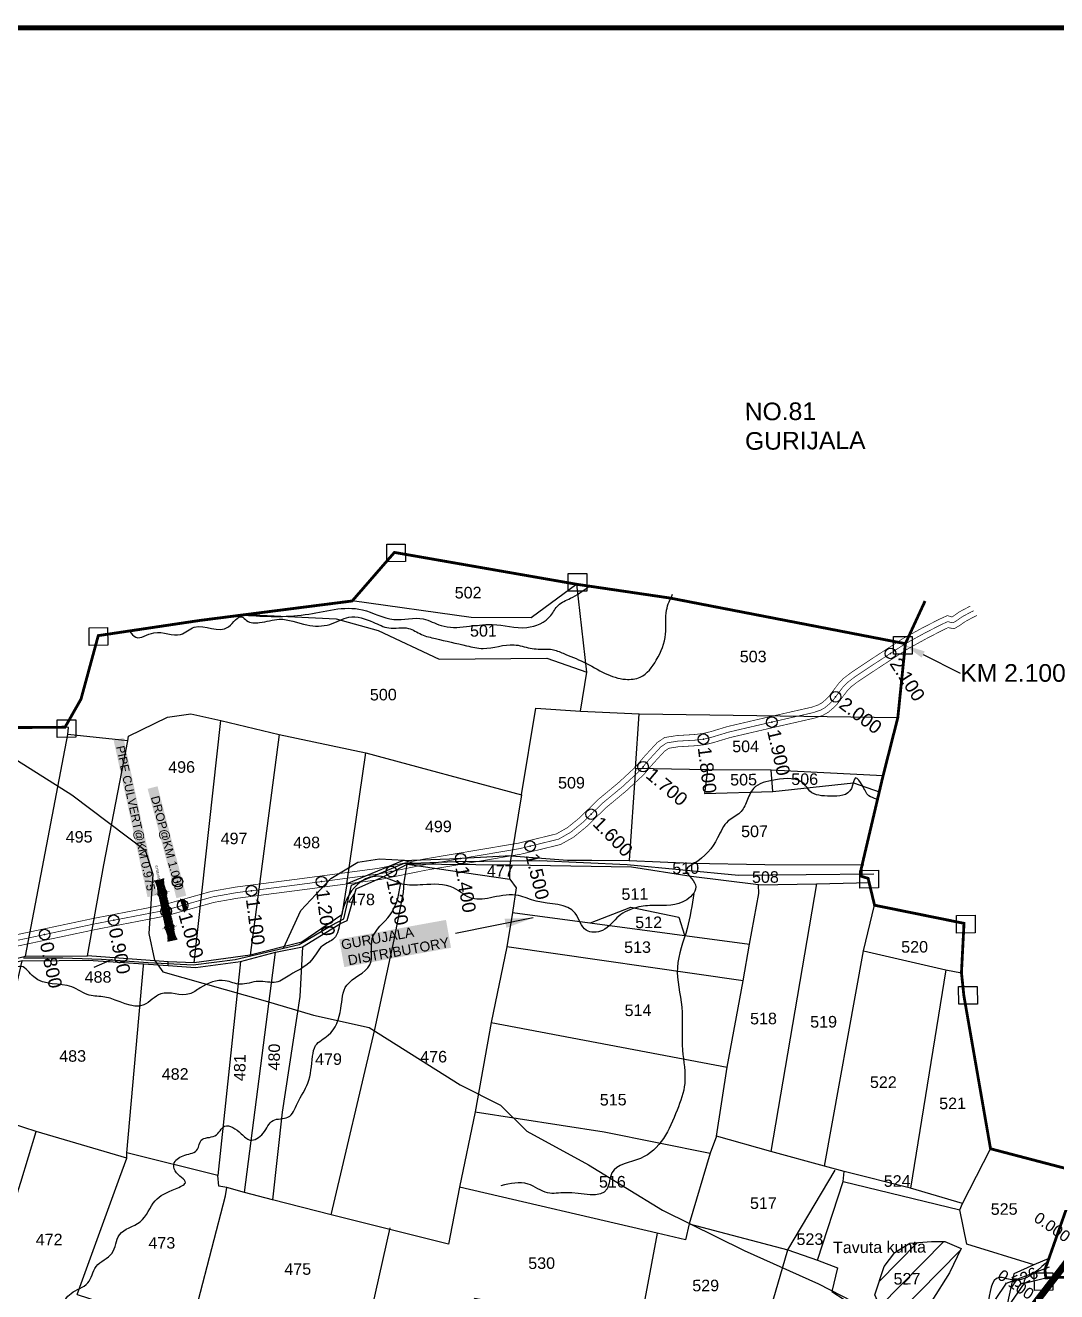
# Model space of a CAD drawing. Header units: inches. Extents: x 183472 to 190380, y 1608658 to 1615701.
# Drawn here: x 187477 to 188939, y 1613477 to 1615271 of the extents above; entities that cross this region are included whole.
import ezdxf
from ezdxf import colors
from ezdxf.entities.mleader import LeaderData, LeaderLine
from ezdxf.enums import TextEntityAlignment as Align
from ezdxf.math import Vec2, Vec3

# ---------------------------------------------------------------- set-up
doc = ezdxf.new("R2010")
doc.units = ezdxf.units.IN
doc.header["$LTSCALE"] = 15
doc.header["$MEASUREMENT"] = 0
doc.header["$PDMODE"] = 32
doc.header["$PDSIZE"] = 15
doc.linetypes.add('HIDDEN2', pattern=[0.1875, 0.125, -0.0625])
for name, color, linetype in [('BOUNDRY', 5, 'Continuous'), ('CANAL1', 7, 'Continuous'), ('CHANAGE', 1, 'Continuous'), ('CSMark', 72, 'Continuous'), ('PAPER SIZE', 5, 'Continuous'), ('PLOT', 7, 'Continuous'), ('PLOT NO', 7, 'Continuous'), ('ROADS', 1, 'Continuous'), ('STREAM', 4, 'Continuous'), ('STRUCTURE', 5, 'Continuous'), ('text2', 7, 'Continuous'), ('VILLAGE BOUNDRY STONE', 1, 'Continuous'), ('VILLAGE STONES', 240, 'Continuous')]:
    doc.layers.add(name, color=color, linetype=linetype)
doc.styles.get("Standard").update_dxf_attribs({"font": 'arial.ttf'})
doc.dimstyles.get("Standard").update_dxf_attribs({"dimtxt": 0.18, "dimasz": 0.18, "dimexe": 0.18, "dimexo": 0.0625, "dimgap": 0.09, "dimtad": 0, "dimtih": 1, "dimtoh": 1, "dimdec": 4, "dimzin": 0, "dimdsep": 46, "dimtxsty": 'Standard', "dimcen": 0.09, "dimadec": 0, "dimazin": 0, "dimtfac": 1, "dimtdec": 4, "dimtofl": 0, "dimtmove": 0, "dimatfit": 3, "dimfxl": 1, "dimtolj": 1, "dimtzin": 0, "dimarcsym": 0})

# ---------------------------------------------------------------- blocks, each defined once
blk = doc.blocks.new('DROP')
h = blk.add_hatch()
h.set_pattern_fill('ANSI31', color=1, scale=10, angle=45)
h.set_pattern_definition([(90, (-324.4107, -25.7687), (-1.25, 0), [])])
h.paths.add_polyline_path([(-9.9, -4.3), (-13.8, 4.1), (13.8, 4.1), (10.2, -4.3)])
at = {"layer": 'STRUCTURE', "color": 5, "const_width": 0.49}
blk.add_lwpolyline([(-9.9, -4.3), (-13.8, 4.1), (13.8, 4.1), (10.2, -4.3), (-9.9, -4.3)], dxfattribs=at)
at = {"layer": 'STRUCTURE', "color": 5}
blk.add_circle((0, 0), 1.33, dxfattribs=at)
blk = doc.blocks.new('SP')
at = {"layer": 'STRUCTURE'}
h = blk.add_hatch(dxfattribs=at)
h.set_pattern_fill('DASH', color=256, scale=8, style=0)
edge = h.paths.add_edge_path()
edge.add_spline(control_points=[(769825.7, 1706742.1), (769825.3, 1706741.8), (769823.8, 1706740.8), (769820.9, 1706740.3), (769817, 1706739.7), (769811.4, 1706738.9), (769804, 1706739.7), (769798.4, 1706741), (769795.6, 1706741.6)], knot_values=[0, 0, 0, 0, 1.613557, 5.24513, 8.624976, 13.470124, 22.190216, 30.746377, 30.746377, 30.746377, 30.746377], degree=3, periodic=0)
edge.add_line((769795.6, 1706741.6), (769792.6, 1706739.6))
edge.add_line((769792.6, 1706739.6), (769732.6, 1706739.6))
edge.add_line((769732.6, 1706739.6), (769729.6, 1706741.6))
edge.add_spline(control_points=[(769729.6, 1706741.6), (769726.9, 1706740.9), (769721.3, 1706739.5), (769713.9, 1706738.5), (769708.3, 1706739.1), (769704.4, 1706739.6), (769701.5, 1706740), (769700, 1706741), (769699.5, 1706741.3)], knot_values=[0, 0, 0, 0, 8.556161, 17.276253, 22.121402, 25.501247, 29.13282, 30.746377, 30.746377, 30.746377, 30.746377], degree=3, periodic=0)
edge.add_line((769699.5, 1706741.3), (769699.5, 1706722.1))
edge.add_spline(control_points=[(769699.5, 1706722.1), (769700, 1706722.4), (769701.4, 1706723.4), (769704.3, 1706724), (769708.2, 1706724.5), (769713.8, 1706725.3), (769721.2, 1706724.5), (769726.8, 1706723.3), (769729.6, 1706722.6)], knot_values=[0, 0, 0, 0, 1.613557, 5.24513, 8.624976, 13.470124, 22.190216, 30.746377, 30.746377, 30.746377, 30.746377], degree=3, periodic=0)
edge.add_line((769729.6, 1706722.6), (769732.6, 1706724.6))
edge.add_line((769732.6, 1706724.6), (769792.6, 1706724.6))
edge.add_line((769792.6, 1706724.6), (769795.6, 1706722.6))
edge.add_spline(control_points=[(769795.6, 1706722.6), (769798.4, 1706723.3), (769803.9, 1706724.8), (769811.3, 1706725.8), (769817, 1706725.1), (769820.9, 1706724.7), (769823.8, 1706724.2), (769825.2, 1706723.3), (769825.7, 1706723)], knot_values=[0, 0, 0, 0, 8.556161, 17.276253, 22.121402, 25.501247, 29.13282, 30.746377, 30.746377, 30.746377, 30.746377], degree=3, periodic=0)
edge.add_line((769825.7, 1706723), (769825.7, 1706742.1))
h.paths.add_polyline_path([(769764.2, 1706732.1, -1), (769761.1, 1706732.1, -1)], flags=0)
h.paths.add_polyline_path([(769761.1, 1706732.1, 1), (769764.2, 1706732.1, 1)], flags=16)
at = {"layer": 'STRUCTURE', "const_width": 0.628}
for points in [[(769726.6, 1706747.6), (769726.6, 1706743.6), (769732.6, 1706739.6), (769792.6, 1706739.6), (769798.6, 1706743.6), (769798.6, 1706747.6)], [(769726.6, 1706716.6), (769726.6, 1706720.6), (769732.6, 1706724.6), (769792.6, 1706724.6), (769798.6, 1706720.6), (769798.6, 1706716.6)]]:
    blk.add_lwpolyline(points, dxfattribs=at)
at = {"layer": 'STRUCTURE', "color": 3}
blk.add_lwpolyline([(769732.6, 1706724.6), (769792.6, 1706724.6)], dxfattribs=at)
blk.add_lwpolyline([(769732.6, 1706724.6), (769792.6, 1706724.6)], dxfattribs=at)
at = {"layer": 'STRUCTURE', "color": 0}
blk.add_circle((769762.6, 1706732.1), 1.55, dxfattribs=at)
at = {"layer": 'STRUCTURE'}
for points in [[(769699.5, 1706741.3), (769700.9, 1706740.5), (769704.4, 1706739.6), (769707.8, 1706739.2), (769712.6, 1706738.8), (769721.3, 1706739.7), (769729.6, 1706741.6)], [(769825.7, 1706742.1), (769824.3, 1706741.3), (769820.8, 1706740.3), (769817.5, 1706739.8), (769812.7, 1706739.2), (769804, 1706739.9), (769795.6, 1706741.6)], [(769699.5, 1706722.1), (769700.9, 1706723), (769704.4, 1706724), (769707.7, 1706724.5), (769712.5, 1706725), (769721.2, 1706724.4), (769729.6, 1706722.6)], [(769825.7, 1706723), (769824.3, 1706723.8), (769820.8, 1706724.7), (769817.4, 1706725.1), (769812.6, 1706725.5), (769803.9, 1706724.6), (769795.6, 1706722.6)]]:
    blk.add_spline(points, degree=3, dxfattribs=at)
at = {"layer": 'STRUCTURE', "color": 0}
blk.add_text('STREAM', height=5, dxfattribs=at).set_placement((769684.3, 1706732.1), align=Align.MIDDLE_CENTER)
for points in [[(769727.4, 1706732.1), (769700.8, 1706732.1)], [(769824.4, 1706732.1), (769800.5, 1706732.1)]]:
    blk.add_leader(points, dimstyle='Standard', override={"dimasz": 10, "dimgap": 0.09, "dimtad": 0}, dxfattribs=at)

msp = doc.modelspace()

# ---------------------------------------------------------------- hatches: boundary and pattern name
at = {"layer": 'STREAM'}
h = msp.add_hatch(dxfattribs=at)
h.set_pattern_fill('ANSI31', color=256, scale=204.149958, angle=0.441)
h.set_pattern_definition([(45.441, (185479.772, 1609106.315), (-18.18282, 17.90506), [])])
h.paths.add_polyline_path([(188803.9, 1613538.3), (188780.6, 1613548.1), (188761.5, 1613548), (188731.1, 1613545.7), (188710, 1613532.7), (188694.6, 1613512.8), (188681.4, 1613472.6), (188691.6, 1613449.1), (188718.6, 1613446.9), (188740.1, 1613450.9), (188762.2, 1613464.2), (188787.1, 1613503.9)])
h.paths.add_polyline_path([(188703.9, 1613482.5), (188750.3, 1613482.9), (188750.1, 1613507.9), (188703.7, 1613507.5)], flags=24)

# ---------------------------------------------------------------- linework, layer by layer
at = {"layer": 'BOUNDRY', "const_width": 4}
for points in [[(187451, 1614276.3), (187533.7, 1614276.8), (187556.3, 1614316.6), (187580.8, 1614406.6), (187724.7, 1614428.1), (187940.7, 1614455.7), (188000.5, 1614524.5), (188259.1, 1614479.3), (188390.8, 1614459.9), (188724.7, 1614395.2), (188714, 1614290.4), (188693, 1614207.7), (188662, 1614075.8), (188662.3, 1614065.6), (188671.9, 1614062.6), (188681, 1614024.6), (188807.8, 1613998.9), (188804.2, 1613929), (188807.6, 1613896.5), (188845.4, 1613679.5), (188971.3, 1613646.5), (188922.5, 1613508), (188923.7, 1613496.6), (188984.6, 1613498.5)], [(188724.7, 1614395.2), (188752.6, 1614455.6)]]:
    msp.add_lwpolyline(points, dxfattribs=at)
at = {"layer": 'CANAL1', "color": 200, "const_width": 1}
for points in [[(187432.2, 1613975.8), (187573.6, 1614005.8), (187672.5, 1614024.9), (187715.4, 1614037), (187741.2, 1614044.2), (187775.6, 1614050.3), (187862.6, 1614061.5), (187977, 1614076.7), (188041.5, 1614089.8), (188176.2, 1614112.5), (188230, 1614125.6), (188245.7, 1614134.5), (188262.3, 1614147.9), (188289.5, 1614174.5), (188318.7, 1614198.7), (188342.3, 1614220.6), (188354.5, 1614235.1), (188372.9, 1614255), (188383.4, 1614262.2), (188401.2, 1614265), (188426.4, 1614266.5), (188438.4, 1614268), (188449.1, 1614270.6), (188472.3, 1614277.7), (188532.5, 1614291.7), (188592, 1614305.2), (188601.2, 1614308.4), (188606.1, 1614311.1), (188611.8, 1614315.9), (188616.9, 1614321.2), (188623.8, 1614330.4), (188630, 1614338.6), (188636.5, 1614345.6), (188648.9, 1614355), (188676, 1614373), (188720.6, 1614402.1), (188748.4, 1614417.3), (188772.2, 1614429.5), (188784.3, 1614435), (188790.6, 1614433.1), (188790.8, 1614433.1), (188792.6, 1614434.2), (188801.3, 1614440.3), (188814.3, 1614447.2), (188816.7, 1614448.4)], [(187436.1, 1613960.3), (187576.7, 1613990.1), (187676.2, 1614009.3), (187719.7, 1614021.6), (187744.7, 1614028.6), (187778, 1614034.5), (187864.6, 1614045.7), (187979.7, 1614060.9), (188044.4, 1614074.1), (188179.4, 1614096.8), (188236, 1614110.6), (188254.8, 1614121.2), (188272.9, 1614136), (188300.2, 1614162.6), (188329.2, 1614186.7), (188353.9, 1614209.6), (188366.5, 1614224.5), (188383.4, 1614242.8), (188389.5, 1614247), (188402.9, 1614249.1), (188427.9, 1614250.6), (188441.3, 1614252.2), (188453.3, 1614255.2), (188476.4, 1614262.2), (188536.1, 1614276.1), (188596.4, 1614289.8), (188607.8, 1614293.7), (188615.3, 1614297.9), (188622.7, 1614304.2), (188629.1, 1614310.8), (188636.6, 1614320.8), (188642.3, 1614328.3), (188647.3, 1614333.7), (188658.1, 1614341.9), (188684.8, 1614359.6), (188728.9, 1614388.3), (188755.9, 1614403.1), (188779.2, 1614415.1), (188785.5, 1614418), (188787.4, 1614417.4), (188794.2, 1614416.6), (188801.2, 1614420.7), (188809.7, 1614426.6), (188821.4, 1614432.9), (188826.1, 1614435.1)]]:
    msp.add_lwpolyline(points, dxfattribs=at)
at = {"layer": 'CANAL1', "color": 1, "linetype": 'HIDDEN2', "ltscale": 4, "const_width": 1}
msp.add_lwpolyline([(187434.2, 1613968), (187575.1, 1613998), (187674.4, 1614017.1), (187717.6, 1614029.3), (187743, 1614036.4), (187776.8, 1614042.4), (187863.6, 1614053.6), (187978.4, 1614068.8), (188043, 1614081.9), (188177.8, 1614104.7), (188233, 1614118.1), (188250.3, 1614127.9), (188267.6, 1614142), (188294.8, 1614168.6), (188323.9, 1614192.7), (188348.1, 1614215.1), (188360.5, 1614229.8), (188378.1, 1614248.9), (188386.5, 1614254.6), (188402.1, 1614257.1), (188427.1, 1614258.5), (188439.9, 1614260.1), (188451.2, 1614262.9), (188474.3, 1614269.9), (188534.3, 1614283.9), (188594.2, 1614297.5), (188604.5, 1614301), (188610.7, 1614304.5), (188617.3, 1614310.1), (188623, 1614316), (188630.2, 1614325.6), (188636.1, 1614333.5), (188641.9, 1614339.6), (188653.5, 1614348.4), (188680.4, 1614366.3), (188724.7, 1614395.2), (188752.1, 1614410.2), (188775.7, 1614422.3), (188784.9, 1614426.5), (188789, 1614425.3), (188792.5, 1614424.9), (188796.9, 1614427.5), (188805.5, 1614433.5), (188817.8, 1614440.1), (188821.5, 1614441.8)], dxfattribs=at)
at = {"layer": 'PLOT'}
for points in [[(188264.3, 1614299.7), (188273.1, 1614354.9), (188259.1, 1614479.3), (188194.5, 1614431.6), (188109.1, 1614432.1)], [(188109.1, 1614432.1), (187940.7, 1614455.7)], [(187790.9, 1614436.7), (187917.9, 1614430.2), (187977.6, 1614413.7), (188063.9, 1614373.4), (188216.6, 1614374.8), (188273.1, 1614354.9)], [(187622.8, 1614257.4), (187623.8, 1614264.1), (187679.1, 1614291.2), (187711.8, 1614296), (187754.5, 1614286.5), (187837.3, 1614266.3), (187960, 1614240.3), (188180.5, 1614181), (188201.1, 1614303.6), (188264.3, 1614299.7), (188347.5, 1614295.9), (188714, 1614290.4)], [(187716.7, 1613942.8), (187754.5, 1614286.5)], [(188693, 1614207.7), (188534.6, 1614216.1), (188444.2, 1614216.6), (188342.1, 1614218.1), (188347.5, 1614295.9)], [(187551.1, 1613473.2), (187611.4, 1613639.4), (187621.3, 1613666.3), (187621.3, 1613673.6), (187644.7, 1613938.6), (187644.7, 1613941.4), (187679.9, 1613939.1), (187679.9, 1613944.5), (187565.5, 1613952.9), (187588.5, 1614081.8), (187622.8, 1614257.4), (187537.5, 1614266.4), (187538.8, 1614276.3), (187533.7, 1614276.8)], [(187477.8, 1613952.5), (187537.5, 1614266.4)], [(187837.3, 1614266.3), (187795.9, 1613954)], [(188166.5, 1614094.4), (188078.5, 1614089.7), (188011.8, 1614087.4), (187933.1, 1614054.9), (187960, 1614240.3)], [(188342.1, 1614218.1), (188333.2, 1614088.1), (188421, 1614084.1), (188525.6, 1614082.5), (188665.8, 1614081.6)], [(188444.2, 1614216.6), (188440.2, 1614183.1), (188536.7, 1614185.7), (188651.3, 1614198.2), (188688.8, 1614184.8)], [(188536.7, 1614185.7), (188534.6, 1614216.1)], [(188180.5, 1614181), (188166.5, 1614094.4), (188245.7, 1614088.6), (188280.5, 1614088.5), (188333.2, 1614088.1)], [(188164.2, 1614061.5), (188164.6, 1614081.5), (188166.5, 1614094.4)], [(187679.9, 1613939.1), (187718.5, 1613936.1), (187782.4, 1613944.8), (187832, 1613958.2), (187870.4, 1613965.7), (187924.1, 1613998.7), (187933.4, 1614003.1), (187946.1, 1614047.8), (187985.6, 1614065.3), (188018.4, 1614082.6), (188164.2, 1614061.5), (188173.1, 1614049)], [(187910.9, 1613585.9), (187972.8, 1613848.6), (188000.2, 1613975.7), (188013.6, 1614042.5), (188014.5, 1614056.9), (188018.4, 1614082.6)], [(188457, 1613697.2), (188472, 1613795.3), (188494.6, 1613917.3), (188503.8, 1613969.5), (188516.8, 1614041.1), (188516.4, 1614053.7), (188421.2, 1614065.2), (188336.7, 1614078.3), (188164.6, 1614081.5), (188018.4, 1614082.6)], [(187933.1, 1614054.9), (187926.1, 1614010.9), (187869.3, 1613972.3), (187795.9, 1613954), (187716.7, 1613942.8), (187679.9, 1613944.5)], [(188516.4, 1614053.7), (188598.6, 1614055), (188674.2, 1614056.9)], [(188598.6, 1614055), (188533.9, 1613675.8)], [(188173.1, 1614049), (188167.9, 1614014.3), (188159.7, 1613965.6), (188137.8, 1613858.6), (188114.8, 1613731.9), (188092.6, 1613624.9), (188077.4, 1613544.3), (187910.9, 1613585.9), (187827.5, 1613607.2), (187788.1, 1613617.7), (187763.1, 1613624.4), (187751.7, 1613626.4), (187750.4, 1613641.4), (187621.3, 1613673.6)], [(188278.2, 1613999.5), (188335.4, 1614021.6), (188403.6, 1614007.8), (188411.8, 1613982)], [(188610.2, 1613654.8), (188665.3, 1613959.9), (188681, 1614024.6)], [(188167.9, 1614014.3), (188503.8, 1613969.5)], [(187870.4, 1613965.7), (187866.7, 1613895.3), (187841.6, 1613731.3), (187827.5, 1613607.2)], [(188494.6, 1613917.3), (188159.7, 1613965.6)], [(187621.3, 1613666.3), (187493, 1613703.9), (187422.2, 1613726.5), (187472.7, 1613945.6), (187387.6, 1613924.1), (187274.2, 1613923), (187139.6, 1613923.9), (187015.2, 1613909.2), (186931.8, 1613918.2), (186892.9, 1613915), (186863.3, 1613822.8), (186829.8, 1613832.6), (186732.8, 1613844.8), (186689.3, 1613852.6), (186533.4, 1613874.2), (186507.6, 1613798)], [(187014.6, 1613918), (187085.9, 1613925.4), (187142.7, 1613932.8), (187221.7, 1613937.1), (187304.2, 1613932.5), (187386.6, 1613929.3), (187477.8, 1613952.5), (187565.5, 1613952.9)], [(187472.7, 1613945.6), (187525.6, 1613946.3), (187566.7, 1613946.6), (187644.7, 1613941.4)], [(187782.4, 1613944.8), (187750.4, 1613641.4)], [(187788.1, 1613617.7), (187832, 1613958.2)], [(188665.3, 1613959.9), (188782.2, 1613932.8), (188804.2, 1613929)], [(188782.2, 1613932.8), (188731.8, 1613623.8)], [(188137.8, 1613858.6), (188472, 1613795.3)], [(188114.8, 1613731.9), (188297.9, 1613703.3), (188448.1, 1613673.3)], [(187407.6, 1613432.5), (187470.9, 1613632), (187493, 1613703.9)], [(188805.8, 1613602.1), (188731.8, 1613623.8), (188637.9, 1613647.5), (188610.2, 1613654.8), (188533.9, 1613675.8), (188457, 1613697.2), (188448.1, 1613673.3), (188418.1, 1613573.2), (188413, 1613550.3), (188373.1, 1613559.7), (188092.6, 1613624.9)], [(188927.9, 1613524.1), (188907, 1613514.9), (188811.9, 1613544.5), (188801.8, 1613593), (188805.8, 1613602.1), (188845.4, 1613679.5)], [(188516.5, 1613393.5), (188558.1, 1613536.1), (188625.4, 1613649.3)], [(188600.1, 1613521.4), (188636.5, 1613633), (188637.9, 1613647.5)], [(187551.1, 1613473.2), (187628.6, 1613448), (187708.9, 1613418.6), (187722.5, 1613463.5), (187761, 1613613), (187763.1, 1613624.4)], [(188636.5, 1613633), (188801.8, 1613593)], [(187722.5, 1613463.5), (187953.4, 1613398), (187968.7, 1613451.5), (187994.5, 1613567.6)], [(188418.1, 1613573.2), (188558.1, 1613536.1), (188600.1, 1613521.4), (188628.7, 1613510.8), (188620.3, 1613477.3), (188690.5, 1613431.9), (188671.7, 1613373.5)], [(188373.1, 1613559.7), (188347.5, 1613423.6)], [(188907, 1613514.9), (188878.2, 1613502.4), (188872, 1613472.2), (188863, 1613431.1), (188860, 1613336.9), (188881.3, 1613260.7), (188899.9, 1613139.1), (188921.2, 1612988.6), (188969.3, 1612985), (188969.2, 1612970.6), (189008.8, 1612963.1), (189052.9, 1612950), (189050.3, 1612939.4), (189070.8, 1612923.1), (189064.2, 1612901.6), (189058.7, 1612817), (189058.5, 1612796.6), (189120.5, 1612822.2), (189152.3, 1612938.9), (189170.9, 1613130.9)], [(187968.7, 1613451.5), (188093.2, 1613419.2), (188114.5, 1613468), (188347.5, 1613423.6), (188516.5, 1613393.5), (188553.3, 1613385.4), (188671.7, 1613373.5), (188706.6, 1613367.2), (188777.7, 1613321.5), (188893.6, 1613489), (188923.7, 1613496.6)]]:
    msp.add_lwpolyline(points, dxfattribs=at)
at = {"layer": 'ROADS'}
for points in [[(187379.1, 1614293.3), (187430, 1614252.3), (187543.3, 1614180.9), (187647.1, 1614102.4), (187658.1, 1614068.7), (187652.5, 1613984.4), (187660.5, 1613946.5), (187672.4, 1613930), (187817.5, 1613888.9), (187886, 1613868.6), (187964.9, 1613851.2), (188003.2, 1613827.4), (188093.7, 1613770.1), (188151, 1613741.3), (188188, 1613704.5), (188275.5, 1613656.6), (188380.3, 1613592.5), (188496.2, 1613535.5), (188601.5, 1613488.1), (188698, 1613438.5)], [(187474.7, 1613949.8), (187530.8, 1613949.9), (187585.5, 1613948.3), (187651.4, 1613943.6), (187715.4, 1613939.9), (187774.9, 1613947.7), (187865.5, 1613969), (187911.7, 1613996.4), (187928.9, 1614005.5), (187939.8, 1614053.2), (188013.5, 1614083.9), (188087.4, 1614086.6), (188206.7, 1614088), (188330.2, 1614082.4), (188488.2, 1614067.1), (188680.2, 1614069.1)], [(187843.4, 1613963.5), (187867.9, 1614017.1), (187910.5, 1614062.3), (187948.6, 1614085.8), (187979.3, 1614090.1), (188014.3, 1614088.5), (188029.9, 1614083.4)], [(188852.6, 1613465.8), (188868, 1613489.1), (188928.9, 1613512.3)]]:
    msp.add_lwpolyline(points, dxfattribs=at)
at = {"layer": 'STREAM'}
msp.add_lwpolyline([(188681.4, 1613472.6), (188694.6, 1613512.8), (188710, 1613532.7), (188731.1, 1613545.7), (188761.5, 1613548), (188780.6, 1613548.1), (188803.9, 1613538.3), (188787.1, 1613503.9), (188762.2, 1613464.2), (188740.1, 1613450.9), (188718.6, 1613446.9), (188691.6, 1613449.1), (188681.4, 1613472.6)], dxfattribs=at)
for points in [[(187625.4, 1614412.4), (187634, 1614404.3), (187659.6, 1614410.7), (187697.5, 1614408.3), (187716.9, 1614418.6), (187765.5, 1614419.1), (187784.5, 1614433.1), (187791.1, 1614428.1), (187809.5, 1614425), (187837.3, 1614429.8), (187876.6, 1614421.8), (187909, 1614422.5), (187936.1, 1614432.7), (187970.5, 1614425.6), (187992.7, 1614417.6), (188020.3, 1614416.8), (188038.8, 1614408.3), (188058.8, 1614402.4), (188102.9, 1614392.2), (188126.2, 1614388.4), (188170.1, 1614393.6), (188192.7, 1614388.9), (188204.3, 1614387.5), (188224, 1614387), (188239.6, 1614381.6), (188268.8, 1614369.2), (188299.4, 1614353), (188328.1, 1614344.7), (188348.9, 1614347.7), (188371.7, 1614371.9), (188384.9, 1614408.7), (188386.2, 1614442.8), (188394.8, 1614465.4)], [(187788.4, 1614435.5), (187873.9, 1614436.4), (187955.2, 1614443.2), (187999.6, 1614429.6), (188041.5, 1614430.2), (188066.7, 1614420.9), (188139.3, 1614422.4), (188188.3, 1614418.1), (188222.3, 1614435.3), (188232.6, 1614449.5), (188250.1, 1614459.5), (188275.3, 1614475.6)], [(188683.9, 1614175), (188672.9, 1614179.8), (188663.6, 1614194.7), (188654.1, 1614204.9), (188648.3, 1614190.2), (188618.3, 1614179.2), (188589.5, 1614186.2), (188581.1, 1614196.4), (188540.4, 1614202.2), (188509.5, 1614190), (188499.9, 1614171.8), (188490.4, 1614155.9), (188473.7, 1614144), (188458.6, 1614120.1), (188424.4, 1614083.1), (188414.6, 1614075.3), (188427.2, 1614053.5), (188414.9, 1614032.3), (188368.5, 1614024.2), (188344.1, 1614021.5), (188318.8, 1614009.3), (188295.3, 1613988.9), (188272.5, 1613989.1), (188256.9, 1614013.1), (188201.5, 1614030.3), (188176.5, 1614038.2), (188140.4, 1614035.8), (188110.4, 1614034.3), (188084.5, 1614049.1), (188040.6, 1614053.5), (188011.4, 1614054.6), (187982, 1614065.1), (187965.7, 1614064.1), (187943.9, 1614049.8), (187923.6, 1614001.9), (187915.1, 1613977.7), (187898.8, 1613967.2), (187883.1, 1613946.5), (187852.3, 1613925.6), (187833, 1613915.6), (187807.7, 1613916.7), (187781.9, 1613912.6), (187760.8, 1613917.6), (187725.2, 1613907.5), (187710.2, 1613898.8), (187669.4, 1613898.9), (187645.4, 1613883.2), (187590.3, 1613894.4), (187568, 1613897.2), (187543.4, 1613908.7), (187489.3, 1613922.9), (187472, 1613937.8), (187448.5, 1613926.4), (187438.2, 1613922.1), (187414.6, 1613913.7), (187384.6, 1613902.7), (187357.2, 1613892.7), (187320.8, 1613875.6), (187310.5, 1613864.8), (187281.5, 1613835.5), (187242.5, 1613815.1), (187228.1, 1613790.5), (187201.1, 1613774.4), (187172.9, 1613757.8), (187173.5, 1613729.9), (187148.7, 1613709.5), (187112.8, 1613684.3), (187102, 1613643), (187077.6, 1613625.2), (187071.7, 1613601.3), (187058.5, 1613585.8), (187041.4, 1613592.5), (187004.4, 1613607), (186973.5, 1613626.6), (186960.5, 1613632.8), (186929.9, 1613650.9), (186909.3, 1613666.9), (186884.4, 1613677.7), (186865.8, 1613683.8), (186854.2, 1613686.9), (186827.2, 1613692.3), (186790.9, 1613702.1)], [(187376.1, 1613456.4), (187397.5, 1613442.7), (187403.9, 1613431.8), (187416.8, 1613425.6), (187428.9, 1613407), (187444, 1613401.4), (187466, 1613381.9), (187479.7, 1613382), (187497.3, 1613406.1), (187501.6, 1613415.5), (187516.5, 1613427.6), (187528.9, 1613454.5), (187542.2, 1613474.6), (187566.1, 1613489.3), (187577.7, 1613512.6), (187600.2, 1613531.3), (187610.9, 1613557.6), (187640.1, 1613576), (187661.4, 1613605.7), (187690.3, 1613622.8), (187704.2, 1613631.4), (187689.8, 1613648.2), (187688.6, 1613659.4), (187703.6, 1613670.4), (187721.6, 1613678.8), (187726.7, 1613691.6), (187746.1, 1613698), (187759.9, 1613711.5), (187783.5, 1613700.7), (187796.1, 1613691.8), (187814.4, 1613701.5), (187828.7, 1613719.7), (187849.7, 1613724.2), (187863.2, 1613744), (187877.8, 1613772.5), (187884.6, 1613810.5), (187888.8, 1613825.6), (187906.8, 1613840.3), (187924.6, 1613878.1), (187933.1, 1613911.3), (187965.6, 1613939.9), (187969.2, 1613977.2), (187994.6, 1614011), (188005.7, 1614036.2), (188009.6, 1614056.2)], [(188424.7, 1614041.4), (188415.3, 1613991.4), (188401.6, 1613936.5), (188407.7, 1613880.3), (188408.9, 1613819.1), (188412, 1613772), (188401.1, 1613734), (188349.5, 1613665.9), (188308.8, 1613645.2), (188302, 1613622.6), (188243.6, 1613617.2), (188217.6, 1613617), (188190.1, 1613629.5), (188151.4, 1613627.1)], [(188923.9, 1613517.5), (188875.6, 1613493.6), (188857.8, 1613497.1), (188841.2, 1613457.6), (188837.6, 1613418.8), (188852.4, 1613383.6), (188855, 1613331.7), (188861, 1613302.5), (188864.8, 1613280.8), (188869.8, 1613262.7), (188880.5, 1613250.4), (188882.1, 1613219.4), (188882.3, 1613197.6), (188889.6, 1613164.9), (188889.9, 1613124.7), (188896.9, 1613080), (188902.4, 1613064.1), (188902.6, 1613039.3), (188909.8, 1613022.5), (188911.8, 1612990.6), (188916.3, 1612982.6), (188907.2, 1612960.8), (188902, 1612936), (188902.6, 1612921.1), (188901, 1612898.9), (188901.2, 1612871.4), (188899.7, 1612842.1), (188888, 1612805.7), (188879.4, 1612762.2), (188871.2, 1612738), (188866.5, 1612713.5), (188852.5, 1612689.1), (188836.2, 1612671.2), (188811.6, 1612631.6), (188786.2, 1612600.3), (188764.1, 1612584.2), (188761.4, 1612574.3), (188724.4, 1612545.6), (188722, 1612507.9), (188720.1, 1612475.1), (188723.4, 1612441.4), (188730.2, 1612422.4), (188734.4, 1612399), (188736, 1612371.6), (188728.3, 1612332.1), (188724.6, 1612286.9), (188714.2, 1612256.7), (188702.1, 1612213.4), (188686.4, 1612179.6), (188676.1, 1612129.8), (188681.2, 1612110.8), (188687.1, 1612084.7), (188687.8, 1612060.3), (188693.7, 1612036), (188704.1, 1612007.7), (188729.3, 1611972), (188721.4, 1611949.3), (188721.6, 1611925.6), (188712.6, 1611882.1), (188700.1, 1611846), (188685.1, 1611824.7), (188675.6, 1611798.4), (188659.7, 1611784.6), (188648.3, 1611765.7), (188632.5, 1611734.1), (188616.3, 1611710.4), (188604.1, 1611680.2), (188587.9, 1611660.6), (188584.5, 1611631.3), (188569.7, 1611605.9), (188558.7, 1611584.6), (188536.8, 1611552.9), (188504.5, 1611524.1), (188477.2, 1611505.3), (188454.2, 1611490.4), (188409.7, 1611456.4), (188402.8, 1611427.6), (188429.2, 1611401.6), (188434.2, 1611389.2), (188436.7, 1611346.4), (188460.3, 1611331.1), (188466.7, 1611305), (188469.2, 1611275.8), (188480.1, 1611237.7), (188486.9, 1611223.6), (188480.2, 1611166.1), (188480.9, 1611136.4), (188485.1, 1611105)]]:
    msp.add_spline(points, degree=3, dxfattribs=at)
at = {"layer": 'text2', "color": 5, "const_width": 7}
msp.add_lwpolyline([(183475.1, 1615267.9), (190376.1, 1615267.9), (190376.1, 1608661.5), (183475.1, 1608661.5)], close=True, dxfattribs=at)
at = {"layer": 'text2', "color": 26, "const_width": 10}
msp.add_lwpolyline([(188123, 1612284), (188393, 1612789), (188972, 1613543)], dxfattribs=at)
at = {"layer": 'text2', "color": 3, "linetype": 'Continuous'}
for p in [(188703.6, 1614381.4), (188625.9, 1614319.9), (188535.4, 1614284.1), (188438.5, 1614260), (188353, 1614220.9), (188279.4, 1614153.5), (188192.8, 1614108.3), (188094.4, 1614090.6), (187996.1, 1614072.4), (187798, 1614045.1), (187897.2, 1614058), (187700.4, 1614024.4), (187602.7, 1614003.3), (187504.8, 1613983)]:
    msp.add_point(p, dxfattribs=at)
at = {"layer": 'text2', "color": 2, "linetype": 'Continuous'}
for p in [(187693, 1614058, 70), (187677, 1614016, 69)]:
    msp.add_point(p, dxfattribs=at)
at = {"layer": 'VILLAGE BOUNDRY STONE'}
for points in [[(187989.6, 1614536.1), (188015.9, 1614536.3), (188016.1, 1614511.4), (187989.8, 1614511.2)], [(188246.7, 1614494.6), (188273.1, 1614494.8), (188273.3, 1614469.8), (188246.9, 1614469.6)], [(187567.8, 1614417.8), (187594.1, 1614418), (187594.3, 1614393), (187567.9, 1614392.8)], [(188707.9, 1614405.3), (188734.2, 1614405.5), (188734.4, 1614380.5), (188708.1, 1614380.3)], [(187522.5, 1614287.2), (187548.8, 1614287.4), (187549, 1614262.5), (187522.7, 1614262.3)], [(188660.1, 1614073.8), (188686.4, 1614074.1), (188686.6, 1614049.1), (188660.3, 1614048.9)], [(188797.2, 1614010.1), (188823.5, 1614010.3), (188823.7, 1613985.3), (188797.4, 1613985.1)], [(188800.2, 1613909.2), (188826.6, 1613909.4), (188826.8, 1613884.4), (188800.4, 1613884.2)], [(188907.4, 1613503.7), (188933.7, 1613503.9), (188933.9, 1613479), (188907.6, 1613478.8)]]:
    msp.add_lwpolyline(points, close=True, dxfattribs=at)

# ---------------------------------------------------------------- block references
at = {"xscale": 0.7000000000000001, "yscale": 0.7000000000000001, "zscale": 0.7000000000000001, "rotation": 107.1621894087343}
msp.add_blockref('DROP', (187702.5, 1614025), dxfattribs=at)
at = {"layer": 'STRUCTURE', "color": 0, "xscale": 0.7, "yscale": 0.7, "zscale": 0.7, "rotation": 282.233079808228}
msp.add_blockref('SP', (-1094081.5, 1887470.1), dxfattribs=at)

# ---------------------------------------------------------------- texts
at = {"layer": 'CHANAGE'}
for s, p in [('0.000', (188955.9, 1613552.7)), ('0.100', (188904.3, 1613471.3))]:
    msp.add_text(s, height=16, rotation=325.3875, dxfattribs=at).set_placement(p, align=Align.MIDDLE_RIGHT)
at = {"layer": 'CSMark', "color": 1}
for s, rotation, p in [('2.100', 303.1085, (188709.6, 1614372.2)), ('2.000', 323.1368, (188634.7, 1614313.3)), ('1.900', 282.7817, (188537.9, 1614273.4)), ('1.800', 277.0946, (188439.8, 1614249)), ('1.700', 319.7575, (188361.4, 1614213.8)), ('1.600', 314.3145, (188287.1, 1614145.6)), ('1.500', 283.7005, (188195.4, 1614097.6)), ('1.400', 279.5688, (188096.2, 1614079.8)), ('1.300', 281.466, (187998.3, 1614061.6)), ('1.200', 277.56, (187898.6, 1614047.1)), ('1.100', 277.3542, (187799.4, 1614034.2)), ('1.000', 285.784, (187703.4, 1614013.8)), ('0.900', 280.8946, (187604.8, 1613992.5)), ('0.800', 281.9891, (187507.1, 1613972.3))]:
    msp.add_text(s, height=19, rotation=rotation, dxfattribs=at).set_placement(p, align=Align.MIDDLE_LEFT)
at = {"layer": 'PLOT NO'}
for s, height, rotation, p in [('502', 16.33, 0.441, (188105, 1614467.5)), ('501', 16.33, 0.441, (188126.7, 1614413.4)), ('503', 16.33, 0.441, (188509, 1614377)), ('500', 16.33, 0.441, (187984.8, 1614323)), ('504', 16.33, 0.441, (188498.3, 1614249.7)), ('496', 16.33, 0.441, (187698.9, 1614220.4)), ('509', 16.33, 0.441, (188251.5, 1614198.1)), ('505', 16.33, 0.441, (188495.4, 1614202.5)), ('506', 16.33, 0.441, (188582, 1614203.2)), ('499', 16.33, 0.441, (188062.8, 1614136.2)), ('495', 16.33, 0.441, (187553.7, 1614121.5)), ('497', 16.33, 0.441, (187773.3, 1614119.2)), ('507', 16.33, 0.441, (188510.9, 1614129.3)), ('498', 16.33, 0.441, (187876.1, 1614113.4)), ('477', 16.33, 0.441, (188150.5, 1614073.2)), ('510', 16.33, 0.441, (188413.4, 1614077.2)), ('508', 16.33, 0.441, (188526.3, 1614064.5)), ('478', 16.33, 0.441, (187953.9, 1614032.7)), ('511', 16.33, 0.441, (188341.3, 1614040.5)), ('512', 16.33, 0.441, (188360.8, 1614000.3)), ('513', 16.33, 0.441, (188345.1, 1613965.1)), ('520', 16.33, 0.441, (188737.8, 1613965.6)), ('488', 16.33, 0.441, (187580.5, 1613922.9)), ('514', 16.33, 0.441, (188345.8, 1613875.8)), ('518', 16.33, 0.441, (188523.6, 1613864)), ('519', 16.33, 0.441, (188608.8, 1613859.4)), ('483', 16.33, 0.441, (187544.5, 1613810.9)), ('480', 16.33, 89.0513, (187830, 1613809.4)), ('481', 16.33, 89.0513, (187781.3, 1613794.4)), ('479', 16.33, 0.441, (187907.1, 1613806.4)), ('476', 16.33, 0.441, (188056.1, 1613809.9)), ('482', 16.33, 0.441, (187689.8, 1613785.4)), ('522', 16.33, 0.441, (188693.5, 1613773.9)), ('515', 16.33, 0.441, (188310.6, 1613749)), ('521', 16.33, 0.441, (188791.6, 1613743.8)), ('516', 16.33, 0.441, (188309.4, 1613632.7)), ('524', 16.33, 0.441, (188713.1, 1613633.8)), ('517', 16.33, 0.441, (188523.5, 1613602.5)), ('525', 16.33, 0.441, (188864.7, 1613594.1)), ('472', 16.33, 0.441, (187511.2, 1613550.8)), ('473', 16.33, 0.441, (187670.9, 1613546.1)), ('523', 16.33, 0.441, (188589.4, 1613551.4)), ('Tavuta kunta', 16.332, 0.441, (188688, 1613540.1)), ('475', 16.33, 0.441, (187863.5, 1613509)), ('530', 16.33, 0.441, (188209.2, 1613517.4)), ('527', 16.33, 0.441, (188727, 1613495.3)), ('526', 16.33, 25.2816, (188893.9, 1613497.2)), ('529', 16.33, 0.441, (188441.7, 1613485.7))]:
    msp.add_text(s, height=height, rotation=rotation, dxfattribs=at).set_placement(p, align=Align.MIDDLE_CENTER)
at = {"layer": 'STRUCTURE', "color": 5, "attachment_point": 1, "bg_fill": 1, "box_fill_scale": 1.1, "bg_fill_color": 7, "bg_fill_true_color": 16777215, "bg_fill_transparency": 0}
for s, insert, char_height, width, rotation in [('\\pi8.70043;PIPE CULVERT@KM 0.975', (187615.7, 1614260.2), 12, 225.314, 282.1758), ('\\pi11.32117;DROP@KM 1.000', (187663.9, 1614191.7), 12, 157.753, 284.73), ('{\\C1;GURUJALA\\P DISTRIBUTORY}', (187923.9, 1613975.2), 14, 151.027, 10.2809)]:
    msp.add_mtext(s, dxfattribs=dict(at, insert=insert, char_height=char_height, width=width, rotation=rotation))
at = {"layer": 'text2', "color": 1, "insert": (188497, 1614736.5), "char_height": 25, "width": 210.533, "attachment_point": 1, "rotation": 0.441}
msp.add_mtext('NO.81 GURIJALA', dxfattribs=at)

# ---------------------------------------------------------------- leaders
at = {"layer": 'PAPER SIZE'}
msp.add_leader([(188197.2, 1614006.8), (188087.1, 1613984.7)], dimstyle='Standard', override={"dimasz": 40, "dimgap": 0.09, "dimtad": 0, "dimtfill": 2, "dimtfillclr": 5}, dxfattribs=at)
at = {"layer": 'PLOT NO'}
msp.add_leader([(187600.4, 1613947.5), (187574.6, 1613936.4)], dimstyle='Standard', override={"dimgap": 0.09, "dimtad": 0, "dimzin": 2}, dxfattribs=at)
at = {"layer": 'VILLAGE STONES', "color": 1}
ml = msp.add_multileader_mtext('Standard', dxfattribs=at)
ml.set_content('KM 2.100', color=1)
ml.set_leader_properties()
ml.build(insert=Vec2(0, 0))
ml.multileader.update_dxf_attribs({"dogleg_length": 0.36, "arrow_head_size": 30})
ctx = ml.context
ctx.base_point, ctx.char_height, ctx.arrow_head_size, ctx.landing_gap_size, ctx.plane_origin = Vec3(188802.5, 1614353.5), 25, 30, 0.09, Vec3(188381.3, 1614577.4)
notes = []
notes.append((ctx, [(0, (1, 1, 0), (188802.5, 1614353.5), (1, 0), 1.396927018504357e-11, [(0, [(188723.2, 1614393.3)], 0, [])])]))
ctx.mtext.insert, ctx.mtext.flow_direction = Vec3(188802.6, 1614366.2), 5
for ctx, leaders in notes:
    for number, flags, end, landing, length, lines in leaders:
        leader = LeaderData()
        leader.index, (leader.has_last_leader_line, leader.has_dogleg_vector, leader.attachment_direction) = number, flags
        leader.last_leader_point, leader.dogleg_vector, leader.dogleg_length = Vec3(end), Vec3(landing), length
        for number, points, colour, breaks in lines:
            line = LeaderLine()
            line.index, line.vertices, line.color, line.breaks = number, Vec3.list(points), colors.encode_raw_color(colour), breaks
            leader.lines.append(line)
        ctx.leaders.append(leader)

doc.saveas('drawing.dxf')
